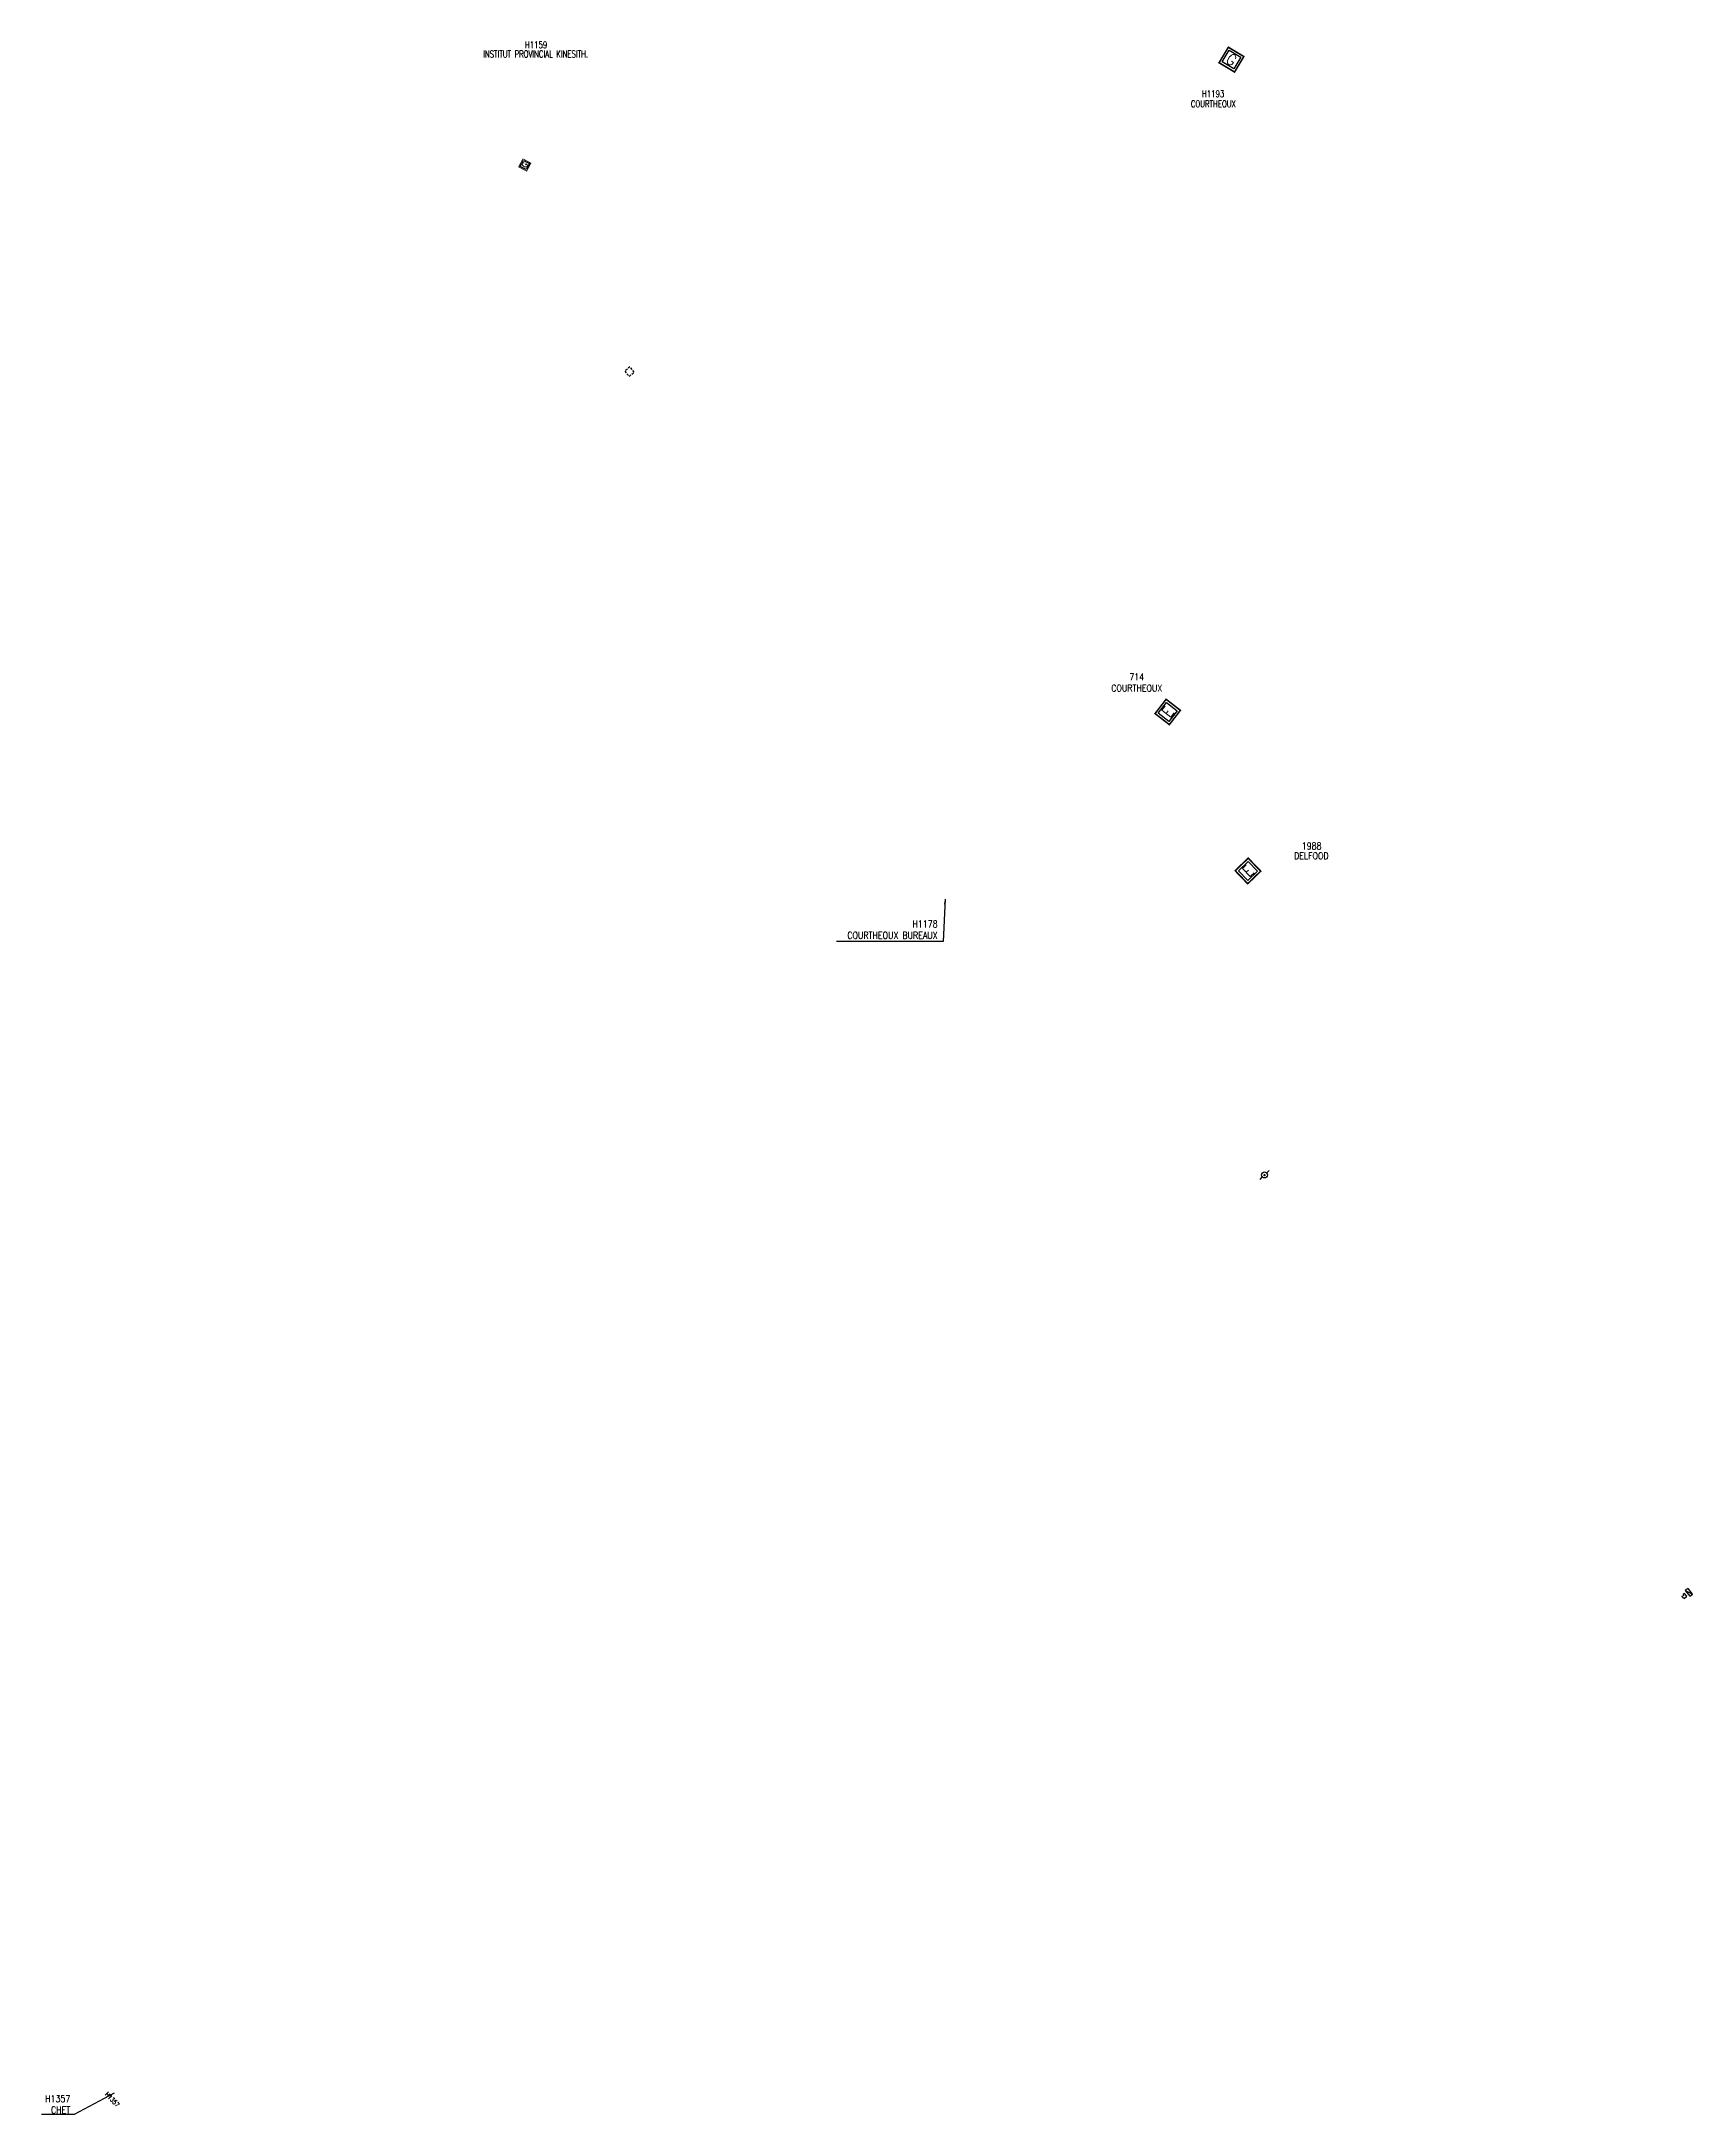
# Model space of a CAD drawing. Header units: millimetres. Extents: x 156026 to 156958, y 122000 to 122980.
# Drawn here: x 156490.2 to 156855.9, y 122000.2 to 122459.2 of the extents above; entities that cross this region are included whole.
import ezdxf
from ezdxf.enums import TextEntityAlignment as Align

# ---------------------------------------------------------------- set-up
doc = ezdxf.new("R2010")
doc.units = ezdxf.units.MM
doc.linetypes.add('DASHED', pattern=[0.75, 0.5, -0.25])
doc.layers.get('0').update_dxf_attribs({"linetype": 'CONTINUOUS'})
for name, color, linetype in [('G_210', 7, 'CONTINUOUS'), ('M_200', 7, 'CONTINUOUS'), ('W0100', 7, 'CONTINUOUS'), ('W0112', 1, 'DASHED'), ('W0432', 7, 'CONTINUOUS'), ('W0473', 7, 'CONTINUOUS')]:
    doc.layers.add(name, color=color, linetype=linetype)
doc.styles.add('M_ROMANS', font='ROMANS.shx', dxfattribs={"width": 0.75})
doc.styles.get("Standard").update_dxf_attribs({"font": 'romans.shx', "width": 0.85})
doc.dimstyles.get("Standard").update_dxf_attribs({"dimtxt": 1.5, "dimasz": 1.2, "dimexe": 0.625, "dimexo": 0.625, "dimgap": 0.25, "dimtad": 1, "dimdec": 1, "dimzin": 0, "dimdsep": 46, "dimtxsty": 'Standard', "dimcen": -0.5, "dimadec": 0, "dimazin": 0, "dimtfac": 1, "dimtdec": 1, "dimtmove": 0, "dimatfit": 3, "dimfxl": 0, "dimtolj": 1, "dimtzin": 0, "dimarcsym": 0})

# ---------------------------------------------------------------- blocks, each defined once
blk = doc.blocks.new('G_210_23')
at = {"layer": 'G_210', "color": 0, "linetype": 'Continuous', "const_width": 0.35, "flags": 128}
blk.add_lwpolyline([(4, 4), (4, 0), (0, 0), (0, 4)], close=True, dxfattribs=at)
at = {"layer": 'G_210', "color": 0, "linetype": 'Continuous'}
blk.add_lwpolyline([(0.5, 3.5), (3.5, 3.5), (3.5, 0.5), (0.5, 0.5)], close=True, dxfattribs=at)
at = {"layer": 'G_210', "insert": (2, 2), "char_height": 2.5, "width": 4, "attachment_point": 5}
blk.add_mtext('G', dxfattribs=at)
at = {"layer": 'G_210', "color": 0, "linetype": 'Continuous', "width": 0.75}
for tag, height, p in [('NUM', 4, (2, 16)), ('NOM', 4, (2, 11)), ('BCL', 3, (2, 7))]:
    blk.add_attdef(tag, text='', height=height, dxfattribs=at).set_placement(p, align=Align.MIDDLE)
at = {"layer": 'G_210', "color": 0, "linetype": 'Continuous', "width": 0.75, "flags": 3}
for tag, p in [('DEF_LEG', (2.14, -3.11)), ('DEF_COUP', (2.14, -5.61)), ('DEF_TYPE', (2.14, -8.11))]:
    blk.add_attdef(tag, text='', height=1.2, dxfattribs=at).set_placement(p, align=Align.MIDDLE)
blk = doc.blocks.new('T432')
at = {"flags": 128}
for points in [[(0.8, 0.8), (-0.8, 0.8)], [(-0.8, 0.8), (-0.8, 0)], [(0.8, 0.8), (-0.8, 0)], [(-0.8, 0), (0.8, 0)], [(-0.4, 2.1), (-0.4, 1.3)], [(-0.4, 1.3), (0.4, 1.3)], [(-0.39, 2.1), (0.41, 2.1)], [(0, 1.7), (0.4, 1.7)], [(0.4, 1.3), (0.4, 1.7)], [(0.8, 0), (0.8, 0.8)]]:
    blk.add_lwpolyline(points, dxfattribs=at)
blk = doc.blocks.new('M_200_56')
at = {"color": 0, "linetype": 'Continuous', "const_width": 0.35, "flags": 128}
blk.add_lwpolyline([(2, 2), (2, -2), (-2, -2), (-2, 2)], close=True, dxfattribs=at)
at = {"color": 0, "linetype": 'Continuous'}
blk.add_lwpolyline([(-1.5, 1.5), (1.5, 1.5), (1.5, -1.5), (-1.5, -1.5)], close=True, dxfattribs=at)
at = {"color": 0, "linetype": 'Continuous', "width": 0.85}
blk.add_text('E', height=2.5, dxfattribs=at).set_placement((0, 0), align=Align.MIDDLE_CENTER)
for tag, p in [('NUM', (0, 15.06)), ('NOM', (0, 8.65))]:
    blk.add_attdef(tag, text='', height=4, dxfattribs=at).set_placement(p, align=Align.MIDDLE)
at = {"color": 0, "linetype": 'Continuous', "style": 'M_ROMANS', "width": 0.75, "flags": 3}
for tag, p in [('DEF_LEG', (-0.13, -4.99)), ('DEF_COUP', (-0.13, -7.49)), ('DEF_TYPE', (-0.13, -9.99))]:
    blk.add_attdef(tag, text='', height=1.2, dxfattribs=at).set_placement(p, align=Align.MIDDLE)
blk = doc.blocks.new('T473')
for p, q in [((-0.166667, 0.166667), (0.166667, -0.166667)), ((-0.166667, -0.166667), (0.166667, 0.166667)), ((0.500001, 0.500001), (1.000002, 1.000002)), ((-1.000002, -1.000002), (-0.500001, -0.500001))]:
    blk.add_line(p, q)
blk.add_ellipse((0, 0), major_axis=(0.471405, 0.471405), ratio=1, start_param=5.4977871438, end_param=11.780972451)

msp = doc.modelspace()

# ---------------------------------------------------------------- linework, layer by layer
at = {"layer": 'W0112'}
msp.add_lwpolyline([(156620.41, 122385.01), (156621.55, 122385.96), (156620.59, 122387.12), (156619.45, 122386.16), (156620.41, 122385.01)], dxfattribs=at)

# ---------------------------------------------------------------- block references
at = {"layer": 'G_210'}
ref = msp.add_blockref('G_210_23', (156597.7, 122430.46), dxfattribs=dict(at, xscale=0.5, yscale=0.5, rotation=61.59129460717831))
ref.add_attrib('NUM', 'H1159', dxfattribs={"color": 0, "linetype": 'Continuous', "height": 1.5, "width": 0.75}).set_placement((156599.81, 122458.42), align=Align.MIDDLE)
ref.add_attrib('NOM', 'INSTITUT PROVINCIAL KINESITH.', dxfattribs={"color": 0, "linetype": 'Continuous', "height": 1.5, "width": 0.75}).set_placement((156599.7, 122456.4), align=Align.MIDDLE)
ref = msp.add_blockref('G_210_23', (156751.07, 122454.46), dxfattribs=dict(at, rotation=329.0823484512293))
ref.add_attrib('NUM', 'H1193', dxfattribs={"color": 0, "linetype": 'Continuous', "height": 1.5, "width": 0.75}).set_placement((156749.76, 122447.58), align=Align.MIDDLE)
ref.add_attrib('NOM', 'COURTHEOUX', dxfattribs={"color": 0, "linetype": 'Continuous', "height": 1.5, "width": 0.75}).set_placement((156749.81, 122445.35), align=Align.MIDDLE)
at = {"layer": 'M_200'}
ref = msp.add_blockref('M_200_56', (156739.7, 122310.71), dxfattribs=dict(at, rotation=52.31706725836525))
ref.add_attrib('NUM', '714', dxfattribs={"layer": '0', "color": 0, "linetype": 'Continuous', "height": 1.5, "width": 0.85}).set_placement((156732.83, 122318.47), align=Align.MIDDLE)
ref.add_attrib('NOM', 'COURTHEOUX', dxfattribs={"layer": '0', "color": 0, "linetype": 'Continuous', "height": 1.5, "width": 0.85}).set_placement((156732.85, 122315.99), align=Align.MIDDLE)
ref = msp.add_blockref('M_200_56', (156757.47, 122275.51), dxfattribs=dict(at, rotation=43.86559055935733))
ref.add_attrib('NUM', '1988', dxfattribs={"layer": '0', "color": 0, "linetype": 'Continuous', "height": 1.5, "width": 0.85}).set_placement((156771.57, 122281.04), align=Align.MIDDLE)
ref.add_attrib('NOM', 'DELFOOD', dxfattribs={"layer": '0', "color": 0, "linetype": 'Continuous', "height": 1.5, "width": 0.85}).set_placement((156771.51, 122278.86), align=Align.MIDDLE)
at = {"layer": 'W0432', "ltscale": 0.5, "rotation": 128.5935615059452}
msp.add_blockref('T432', (156855.44, 122116.03), dxfattribs=at)
at = {"layer": 'W0473'}
msp.add_blockref('T473', (156761.14, 122208.19), dxfattribs=at)

# ---------------------------------------------------------------- texts
at = {"layer": 'G_210', "width": 0.85}
msp.add_text('H1357', height=1, rotation=312.845, dxfattribs=at).set_placement((156504.24, 122004.58))
at = {"layer": 'W0100', "linetype": 'Continuous', "char_height": 1.5, "attachment_point": 9}
for s, insert in [('\\A1;H1178\\PCOURTHEOUX BUREAUX', (156688.74, 122260.5)), ('\\A1;H1357\\PCHET', (156496.63, 122000.4))]:
    msp.add_mtext(s, dxfattribs=dict(at, insert=insert))

# ---------------------------------------------------------------- leaders
at = {"layer": 'W0100', "linetype": 'Continuous', "annotation_type": 0, "has_hookline": 1, "hookline_direction": 1}
for points, text_width in [([(156690.37, 122269.28), (156689.93, 122259.89), (156688.73, 122259.89)], 22.16), ([(156506.37, 122004.85), (156497.46, 122000.15), (156496.26, 122000.15)], 5.77)]:
    msp.add_leader(points, dimstyle='Standard', dxfattribs=dict(at, text_width=text_width))

doc.saveas('drawing.dxf')
